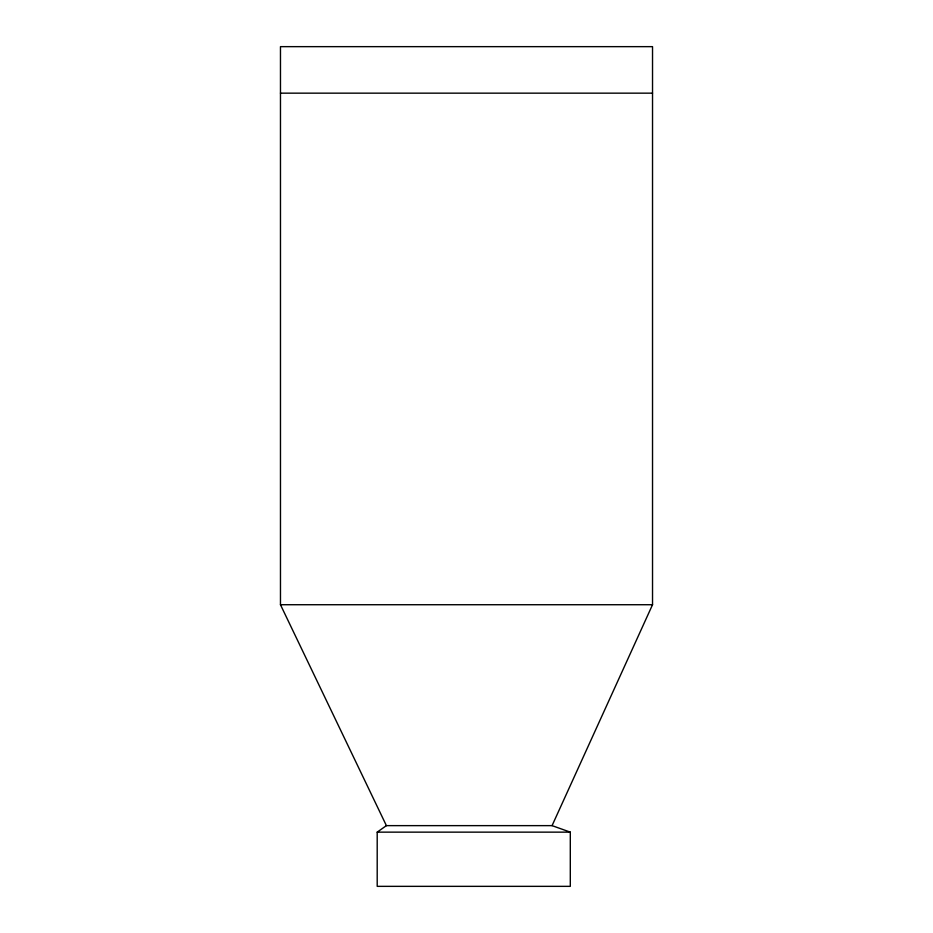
<?xml version="1.0" encoding="UTF-8"?>
<svg xmlns="http://www.w3.org/2000/svg" width="933" height="933" viewBox="0 0 933 933"><rect width="100%" height="100%" fill="white"/><g stroke="black" fill="none" stroke-linecap="round" stroke-linejoin="round"><path stroke-width="1.4" d="M552.068 825.635L652.529 604.724L652.529 46.65L280.471 46.65L280.471 604.724L386.402 825.635L552.068 825.635L570.296 832.143L570.296 886.35L377.2 886.35L377.2 832.143L386.402 825.635M280.471 93.16L652.529 93.16M280.471 604.724L652.529 604.724M377.2 832.143L570.296 832.143"/></g></svg>
